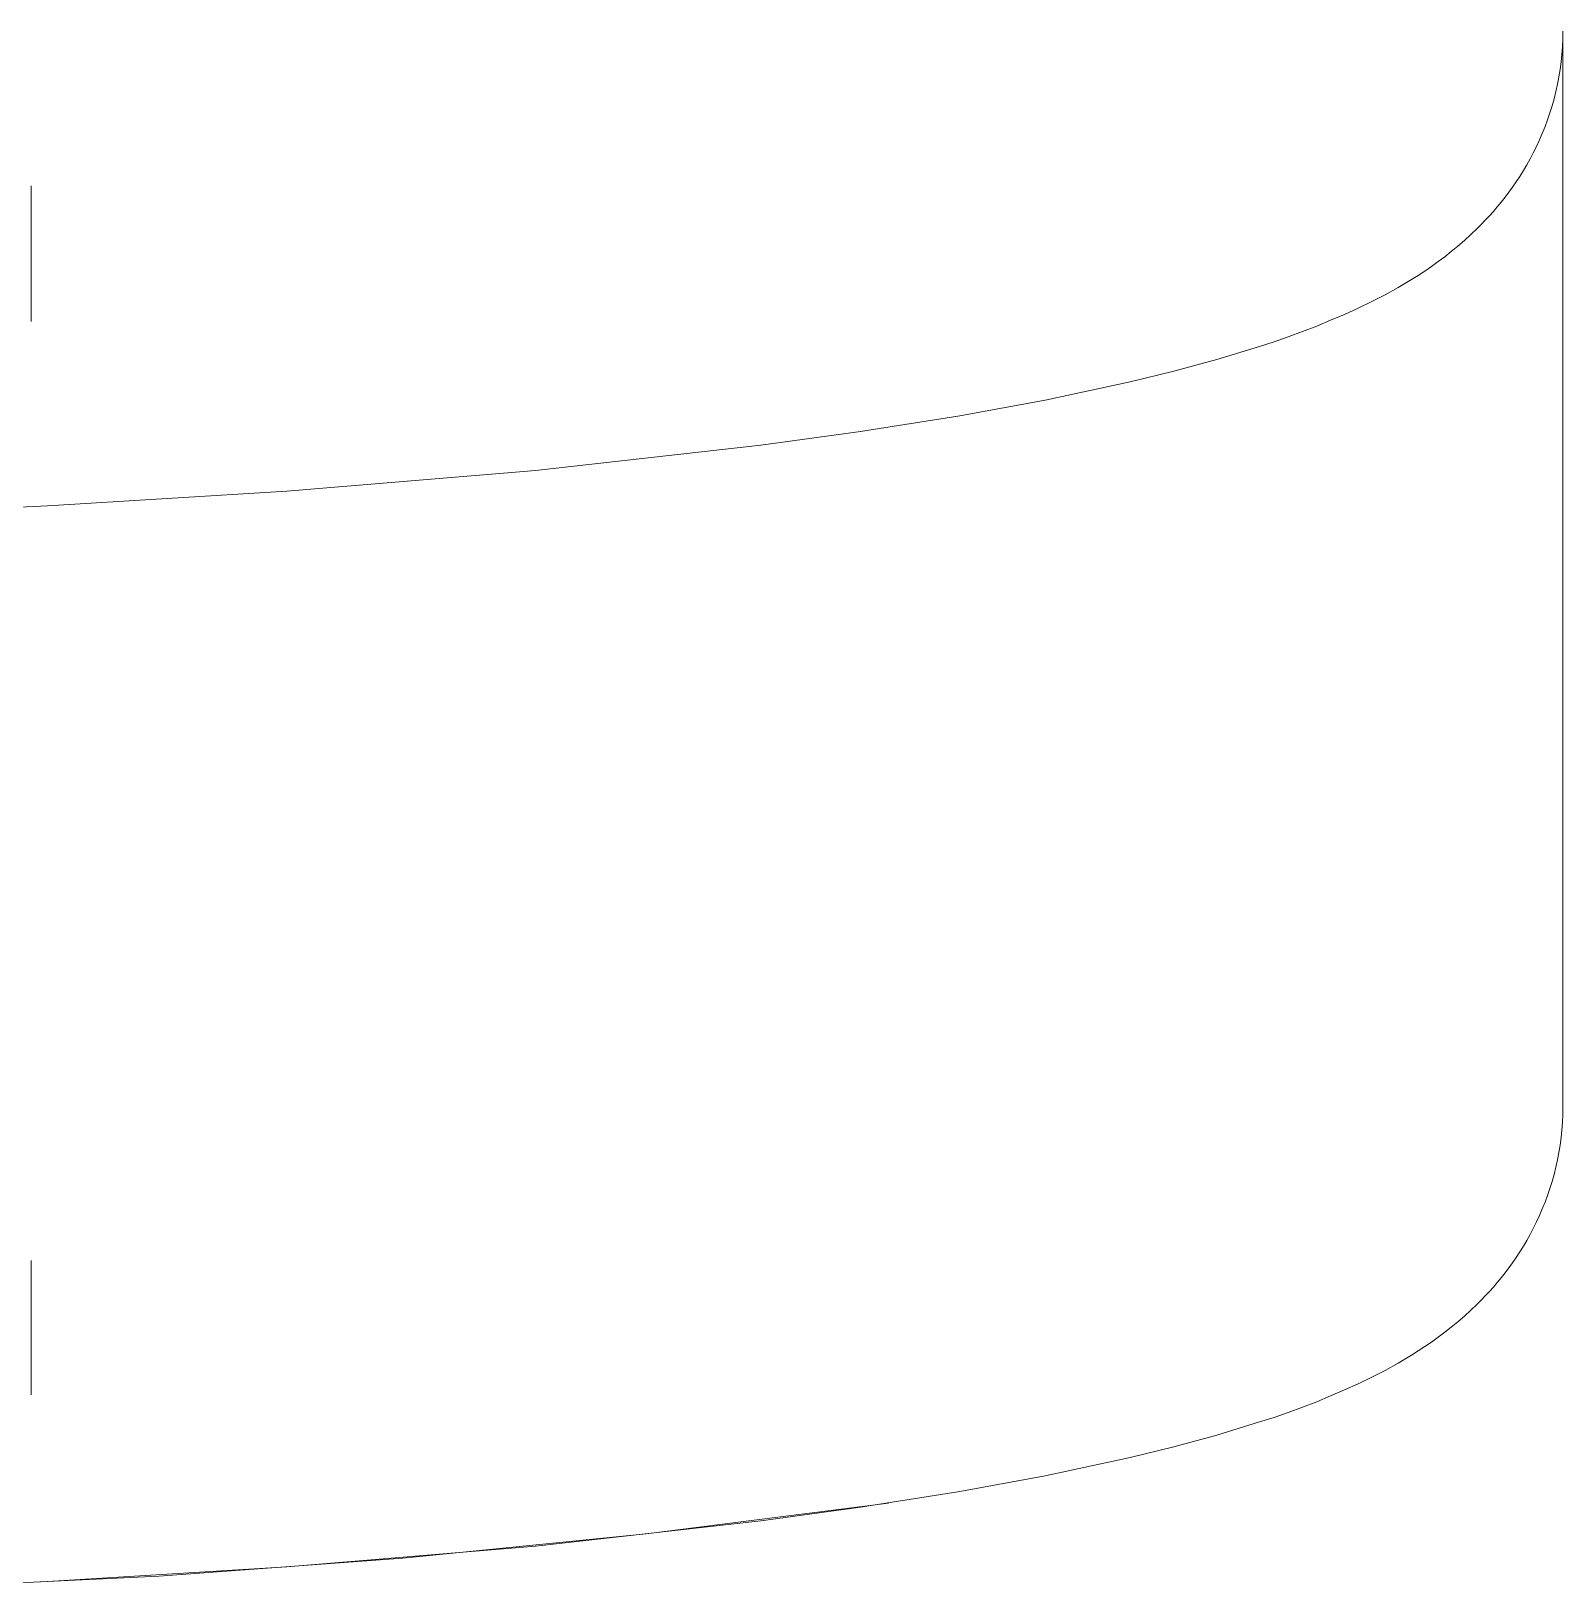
# Model space of a CAD drawing. Header units: millimetres. Extents: x -253 to 4295, y -442 to 2895.
# Drawn here: x 1581.43 to 1594.83, y 2438.03 to 2451.64 of the extents above; entities that cross this region are included whole.
import ezdxf

# ---------------------------------------------------------------- set-up
doc = ezdxf.new("R2010")
doc.units = ezdxf.units.MM
doc.layers.add('ZANO_R', color=7, linetype='Continuous', lineweight=0)

msp = doc.modelspace()

# ---------------------------------------------------------------- linework, layer by layer
at = {"layer": 'ZANO_R'}
for p, q in [((1594.833, 2451.643), (1594.832, 2451.575)), ((1594.833, 2443.525), (1594.833, 2451.644)), ((1594.829, 2451.507), (1594.824, 2451.44)), ((1594.832, 2451.575), (1594.829, 2451.507)), ((1594.817, 2451.374), (1594.808, 2451.308)), ((1594.824, 2451.44), (1594.817, 2451.374)), ((1594.798, 2451.243), (1594.786, 2451.179)), ((1594.808, 2451.308), (1594.798, 2451.243)), ((1594.771, 2451.115), (1594.756, 2451.052)), ((1594.786, 2451.179), (1594.771, 2451.115)), ((1594.738, 2450.99), (1594.719, 2450.929)), ((1594.756, 2451.052), (1594.738, 2450.99)), ((1594.699, 2450.869), (1594.677, 2450.809)), ((1594.719, 2450.929), (1594.699, 2450.869)), ((1594.628, 2450.693), (1594.602, 2450.636)), ((1594.653, 2450.75), (1594.628, 2450.693)), ((1594.677, 2450.809), (1594.653, 2450.75)), ((1594.574, 2450.58), (1594.546, 2450.527)), ((1594.602, 2450.636), (1594.574, 2450.58)), ((1594.487, 2450.424), (1594.456, 2450.374)), ((1594.517, 2450.474), (1594.487, 2450.424)), ((1594.546, 2450.527), (1594.517, 2450.474)), ((1581.433, 2450.29), (1581.433, 2449.104)), ((1594.393, 2450.28), (1594.36, 2450.235)), ((1594.425, 2450.326), (1594.393, 2450.28)), ((1594.456, 2450.374), (1594.425, 2450.326)), ((1594.293, 2450.148), (1594.259, 2450.107)), ((1594.327, 2450.191), (1594.293, 2450.148)), ((1594.36, 2450.235), (1594.327, 2450.191)), ((1594.19, 2450.028), (1594.154, 2449.99)), ((1594.225, 2450.067), (1594.19, 2450.028)), ((1594.259, 2450.107), (1594.225, 2450.067)), ((1594.027, 2449.864), (1593.971, 2449.813)), ((1594.083, 2449.917), (1594.027, 2449.864)), ((1594.119, 2449.953), (1594.083, 2449.917)), ((1594.154, 2449.99), (1594.119, 2449.953)), ((1593.914, 2449.764), (1593.857, 2449.716)), ((1593.971, 2449.813), (1593.914, 2449.764)), ((1593.742, 2449.628), (1593.684, 2449.586)), ((1593.8, 2449.671), (1593.742, 2449.628)), ((1593.857, 2449.716), (1593.8, 2449.671)), ((1593.509, 2449.471), (1593.392, 2449.402)), ((1593.567, 2449.508), (1593.509, 2449.471)), ((1593.625, 2449.546), (1593.567, 2449.508)), ((1593.684, 2449.586), (1593.625, 2449.546)), ((1593.277, 2449.338), (1593.162, 2449.279)), ((1593.392, 2449.402), (1593.277, 2449.338)), ((1593.043, 2449.222), (1592.923, 2449.167)), ((1593.162, 2449.279), (1593.043, 2449.222)), ((1592.679, 2449.064), (1592.555, 2449.016)), ((1592.801, 2449.115), (1592.679, 2449.064)), ((1592.923, 2449.167), (1592.801, 2449.115)), ((1592.306, 2448.928), (1592.18, 2448.887)), ((1592.431, 2448.971), (1592.306, 2448.928)), ((1592.555, 2449.016), (1592.431, 2448.971)), ((1591.806, 2448.773), (1591.428, 2448.67)), ((1592.18, 2448.887), (1591.806, 2448.773)), ((1591.428, 2448.67), (1591.048, 2448.577)), ((1591.048, 2448.577), (1590.305, 2448.417)), ((1590.305, 2448.417), (1589.557, 2448.28)), ((1589.557, 2448.28), (1588.688, 2448.142)), ((1588.688, 2448.142), (1587.816, 2448.022)), ((1587.816, 2448.022), (1585.844, 2447.801)), ((1585.844, 2447.801), (1583.669, 2447.62)), ((1583.669, 2447.62), (1581.575, 2447.493)), ((1581.575, 2447.493), (1580.414, 2447.439)), ((1594.833, 2443.522), (1594.833, 2443.525)), ((1594.833, 2442.238), (1594.833, 2443.522)), ((1594.833, 2442.237), (1594.832, 2442.169)), ((1594.829, 2442.101), (1594.824, 2442.034)), ((1594.832, 2442.169), (1594.829, 2442.101)), ((1594.817, 2441.968), (1594.808, 2441.902)), ((1594.824, 2442.034), (1594.817, 2441.968)), ((1594.798, 2441.837), (1594.786, 2441.773)), ((1594.808, 2441.902), (1594.798, 2441.837)), ((1594.771, 2441.709), (1594.756, 2441.646)), ((1594.786, 2441.773), (1594.771, 2441.709)), ((1594.738, 2441.584), (1594.719, 2441.523)), ((1594.756, 2441.646), (1594.738, 2441.584)), ((1594.699, 2441.463), (1594.677, 2441.403)), ((1594.719, 2441.523), (1594.699, 2441.463)), ((1594.628, 2441.287), (1594.602, 2441.23)), ((1594.653, 2441.344), (1594.628, 2441.287)), ((1594.677, 2441.403), (1594.653, 2441.344)), ((1594.574, 2441.174), (1594.546, 2441.121)), ((1594.602, 2441.23), (1594.574, 2441.174)), ((1594.487, 2441.018), (1594.456, 2440.968)), ((1594.517, 2441.068), (1594.487, 2441.018)), ((1594.546, 2441.121), (1594.517, 2441.068)), ((1581.433, 2440.892), (1581.433, 2439.717)), ((1594.425, 2440.92), (1594.393, 2440.874)), ((1594.456, 2440.968), (1594.425, 2440.92)), ((1594.293, 2440.742), (1594.259, 2440.701)), ((1594.327, 2440.785), (1594.293, 2440.742)), ((1594.36, 2440.829), (1594.327, 2440.785)), ((1594.393, 2440.874), (1594.36, 2440.829)), ((1594.19, 2440.622), (1594.154, 2440.584)), ((1594.225, 2440.661), (1594.19, 2440.622)), ((1594.259, 2440.701), (1594.225, 2440.661)), ((1594.083, 2440.511), (1594.027, 2440.458)), ((1594.119, 2440.547), (1594.083, 2440.511)), ((1594.154, 2440.584), (1594.119, 2440.547)), ((1593.914, 2440.358), (1593.857, 2440.31)), ((1593.971, 2440.407), (1593.914, 2440.358)), ((1594.027, 2440.458), (1593.971, 2440.407)), ((1593.742, 2440.222), (1593.684, 2440.18)), ((1593.8, 2440.265), (1593.742, 2440.222)), ((1593.857, 2440.31), (1593.8, 2440.265)), ((1593.509, 2440.065), (1593.392, 2439.996)), ((1593.567, 2440.102), (1593.509, 2440.065)), ((1593.625, 2440.14), (1593.567, 2440.102)), ((1593.684, 2440.18), (1593.625, 2440.14)), ((1593.277, 2439.932), (1593.162, 2439.873)), ((1593.392, 2439.996), (1593.277, 2439.932)), ((1593.043, 2439.816), (1592.923, 2439.761)), ((1593.162, 2439.873), (1593.043, 2439.816)), ((1592.679, 2439.658), (1592.555, 2439.61)), ((1592.801, 2439.709), (1592.679, 2439.658)), ((1592.923, 2439.761), (1592.801, 2439.709)), ((1592.306, 2439.521), (1592.18, 2439.481)), ((1592.431, 2439.565), (1592.306, 2439.521)), ((1592.555, 2439.61), (1592.431, 2439.565)), ((1592.18, 2439.481), (1591.806, 2439.367)), ((1591.428, 2439.264), (1591.048, 2439.171)), ((1591.806, 2439.367), (1591.428, 2439.264)), ((1591.048, 2439.171), (1590.305, 2439.011)), ((1590.305, 2439.011), (1589.557, 2438.874)), ((1589.557, 2438.874), (1588.688, 2438.736)), ((1588.934, 2438.771), (1586.812, 2438.502)), ((1588.688, 2438.736), (1587.816, 2438.616)), ((1587.816, 2438.616), (1585.844, 2438.395)), ((1586.812, 2438.502), (1584.684, 2438.289)), ((1584.684, 2438.289), (1582.551, 2438.132)), ((1585.844, 2438.395), (1583.669, 2438.214)), ((1583.669, 2438.214), (1581.575, 2438.087)), ((1582.551, 2438.132), (1580.414, 2438.03)), ((1581.575, 2438.087), (1580.414, 2438.033))]:
    msp.add_line(p, q, dxfattribs=at)

doc.saveas('drawing.dxf')
